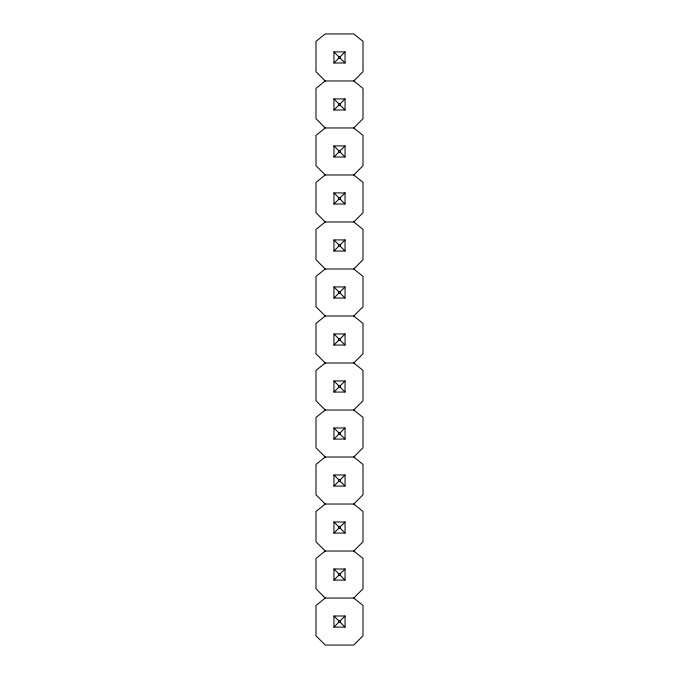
<?xml version="1.0" encoding="UTF-8"?>
<svg xmlns="http://www.w3.org/2000/svg" width="679" height="679" viewBox="0 0 679 679"><rect width="100%" height="100%" fill="white"/><g stroke="black" fill="none" stroke-linecap="round" stroke-linejoin="round"><path stroke-width="1.02" d="M333.949 63.003L338.651 58.309L340.349 58.309L345.051 63.003L333.949 63.003L333.949 51.901L345.051 51.901L345.051 63.003M333.949 51.901L338.651 56.603L340.349 56.603L345.051 51.901M353.751 80.954L363.002 71.702L363.002 41.351L353.751 33.95L325.249 33.95L315.998 41.351L315.998 71.702L325.249 80.954L353.751 80.954L363.002 88.363L363.002 118.715L353.751 127.966L325.249 127.966L315.998 135.367L315.998 165.718L325.249 174.97L353.751 174.97L363.002 182.379L363.002 212.731L353.751 221.982L325.249 221.982L315.998 229.383L315.998 259.734L325.249 268.986L353.751 268.986L363.002 276.395L363.002 306.747L353.751 315.998L325.249 315.998L315.998 323.399L315.998 353.751L325.249 363.002L353.751 363.002L363.002 370.403L363.002 400.754L353.751 410.014L325.249 410.014L315.998 417.415L315.998 447.767L325.249 457.018L353.751 457.018L363.002 464.419L363.002 494.77L353.751 504.03L325.249 504.03L315.998 511.431L315.998 541.783L325.249 551.034L353.751 551.034L363.002 558.435L363.002 588.786L353.751 598.046L325.249 598.046L315.998 605.447L315.998 635.799L325.249 645.05L353.751 645.05L363.002 635.799L363.002 605.447L353.751 598.046M333.949 110.015L338.651 105.313L340.349 105.313L345.051 110.015L345.051 98.913L333.949 98.913L333.949 110.015L345.051 110.015M333.949 98.913L338.651 103.607L340.349 103.607L345.051 98.913M333.949 157.019L338.651 152.317L340.349 152.317L345.051 157.019L345.051 145.917L333.949 145.917L333.949 157.019L345.051 157.019M333.949 145.917L338.651 150.619L340.349 150.619L345.051 145.917M353.751 174.97L363.002 165.718L363.002 135.367L353.751 127.966M333.949 204.031L338.651 199.329L340.349 199.329L345.051 204.031L333.949 204.031L333.949 192.921L345.051 192.921L345.051 204.031M333.949 192.921L338.651 197.623L340.349 197.623L345.051 192.921M333.949 251.035L338.651 246.333L338.651 244.635L333.949 239.933L345.051 239.933L345.051 251.035L333.949 251.035L333.949 239.933M338.651 244.635L340.349 244.635L345.051 239.933M353.751 268.986L363.002 259.734L363.002 229.383L353.751 221.982M333.949 298.047L338.651 293.345L340.349 293.345L345.051 298.047L345.051 286.937L333.949 286.937L333.949 298.047L345.051 298.047M333.949 286.937L338.651 291.639L340.349 291.639L345.051 286.937M333.949 345.051L338.651 340.349L338.651 338.651L333.949 333.949L345.051 333.949L345.051 345.051L333.949 345.051L333.949 333.949M338.651 338.651L340.349 338.651L345.051 333.949M353.751 363.002L363.002 353.751L363.002 323.399L353.751 315.998M333.949 392.063L338.651 387.361L340.349 387.361L345.051 392.063L333.949 392.063L333.949 380.953L345.051 380.953L345.051 392.063M333.949 380.953L338.651 385.655L340.349 385.655L345.051 380.953M333.949 439.067L338.651 434.365L338.651 432.667L333.949 427.965L345.051 427.965L345.051 439.067L333.949 439.067L333.949 427.965M338.651 432.667L340.349 432.667L345.051 427.965M353.751 457.018L363.002 447.767L363.002 417.415L353.751 410.014M333.949 486.079L338.651 481.377L340.349 481.377L345.051 486.079L333.949 486.079L333.949 474.969L345.051 474.969L345.051 486.079M340.349 481.377L340.349 479.671L345.051 474.969M333.949 533.083L338.651 528.381L340.349 528.381L345.051 533.083L333.949 533.083L333.949 521.981L345.051 521.981L345.051 533.083M340.349 528.381L340.349 526.683L345.051 521.981M353.751 551.034L363.002 541.783L363.002 511.431L353.751 504.03M333.949 580.087L338.651 575.393L340.349 575.393L345.051 580.087L345.051 568.985L333.949 568.985L333.949 580.087L345.051 580.087M333.949 568.985L338.651 573.687L340.349 573.687L345.051 568.985M333.949 627.099L338.651 622.397L340.349 622.397L345.051 627.099L345.051 615.997L333.949 615.997L333.949 627.099L345.051 627.099M340.349 622.397L340.349 620.691L345.051 615.997M325.249 80.954L315.998 88.363L315.998 118.715L325.249 127.966M325.249 174.97L315.998 182.379L315.998 212.731L325.249 221.982M325.249 268.986L315.998 276.395L315.998 306.747L325.249 315.998M325.249 363.002L315.998 370.403L315.998 400.754L325.249 410.014M325.249 457.018L315.998 464.419L315.998 494.77L325.249 504.03M325.249 551.034L315.998 558.435L315.998 588.786L325.249 598.046M338.651 246.333L340.349 246.333L345.051 251.035M338.651 340.349L340.349 340.349L345.051 345.051M338.651 434.365L340.349 434.365L345.051 439.067M333.949 474.969L338.651 479.671L340.349 479.671M333.949 521.981L338.651 526.683L340.349 526.683M333.949 615.997L338.651 620.691L340.349 620.691M340.349 56.603L340.349 58.309M340.349 103.607L340.349 105.313M340.349 150.619L340.349 152.317M340.349 197.623L340.349 199.329M340.349 244.635L340.349 246.333M340.349 291.639L340.349 293.345M340.349 338.651L340.349 340.349M340.349 385.655L340.349 387.361M340.349 432.667L340.349 434.365M340.349 573.687L340.349 575.393M338.651 56.603L338.651 58.309M338.651 103.607L338.651 105.313M338.651 150.619L338.651 152.317M338.651 197.623L338.651 199.329M338.651 291.639L338.651 293.345M338.651 385.655L338.651 387.361M338.651 479.671L338.651 481.377M338.651 526.683L338.651 528.381M338.651 573.687L338.651 575.393M338.651 620.691L338.651 622.397"/></g></svg>
